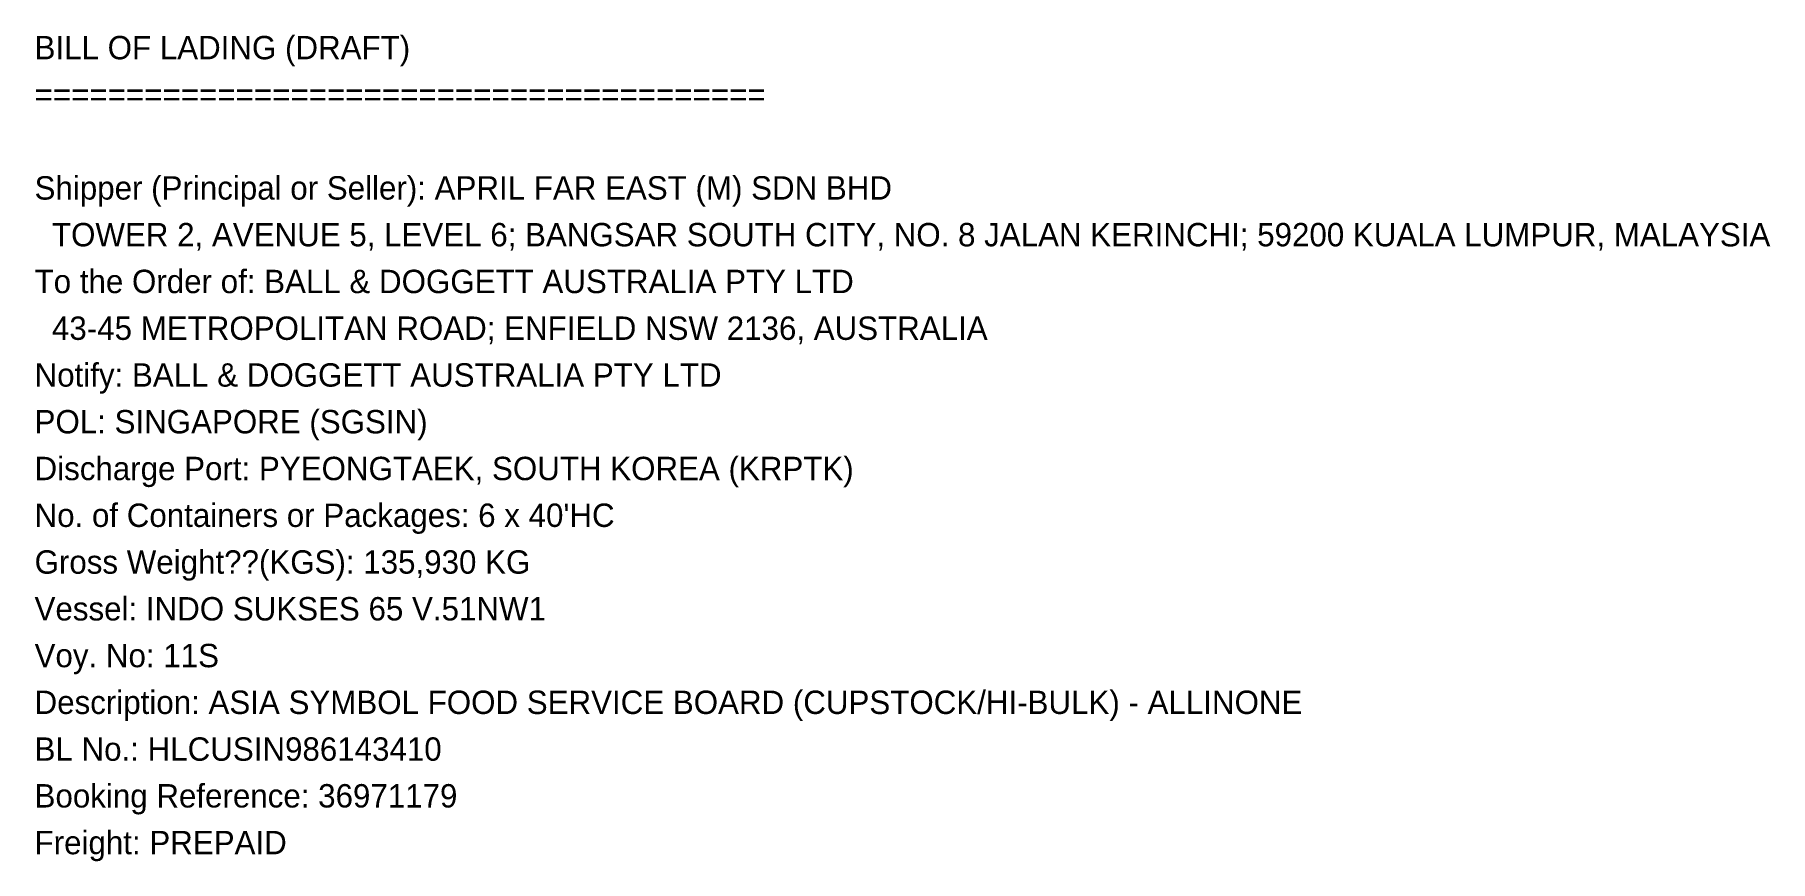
# Model space of a CAD drawing. Header units: metres. Extents: x 0 to 185, y -86 to 3.
import ezdxf

# ---------------------------------------------------------------- set-up
doc = ezdxf.new("R2010")
doc.units = ezdxf.units.M

msp = doc.modelspace()

# ---------------------------------------------------------------- texts
for s, p in [('BILL OF LADING (DRAFT)', (0, 0)), ('========================================', (0, -5)), ('Shipper (Principal or Seller): APRIL FAR EAST (M) SDN BHD', (0, -15)), ('  TOWER 2, AVENUE 5, LEVEL 6; BANGSAR SOUTH CITY, NO. 8 JALAN KERINCHI; 59200 KUALA LUMPUR, MALAYSIA', (0, -20)), ('To the Order of: BALL & DOGGETT AUSTRALIA PTY LTD', (0, -25)), ('  43-45 METROPOLITAN ROAD; ENFIELD NSW 2136, AUSTRALIA', (0, -30)), ('Notify: BALL & DOGGETT AUSTRALIA PTY LTD', (0, -35)), ('POL: SINGAPORE (SGSIN)', (0, -40)), ('Discharge Port: PYEONGTAEK, SOUTH KOREA (KRPTK)', (0, -45)), ("No. of Containers or Packages: 6 x 40'HC", (0, -50)), ('Gross Weight??(KGS): 135,930 KG', (0, -55)), ('Vessel: INDO SUKSES 65 V.51NW1', (0, -60)), ('Voy. No: 11S', (0, -65)), ('Description: ASIA SYMBOL FOOD SERVICE BOARD (CUPSTOCK/HI-BULK) - ALLINONE', (0, -70)), ('BL No.: HLCUSIN986143410', (0, -75)), ('Booking Reference: 36971179', (0, -80)), ('Freight: PREPAID', (0, -85))]:
    msp.add_text(s, height=2.5).set_placement(p)

doc.saveas('drawing.dxf')
